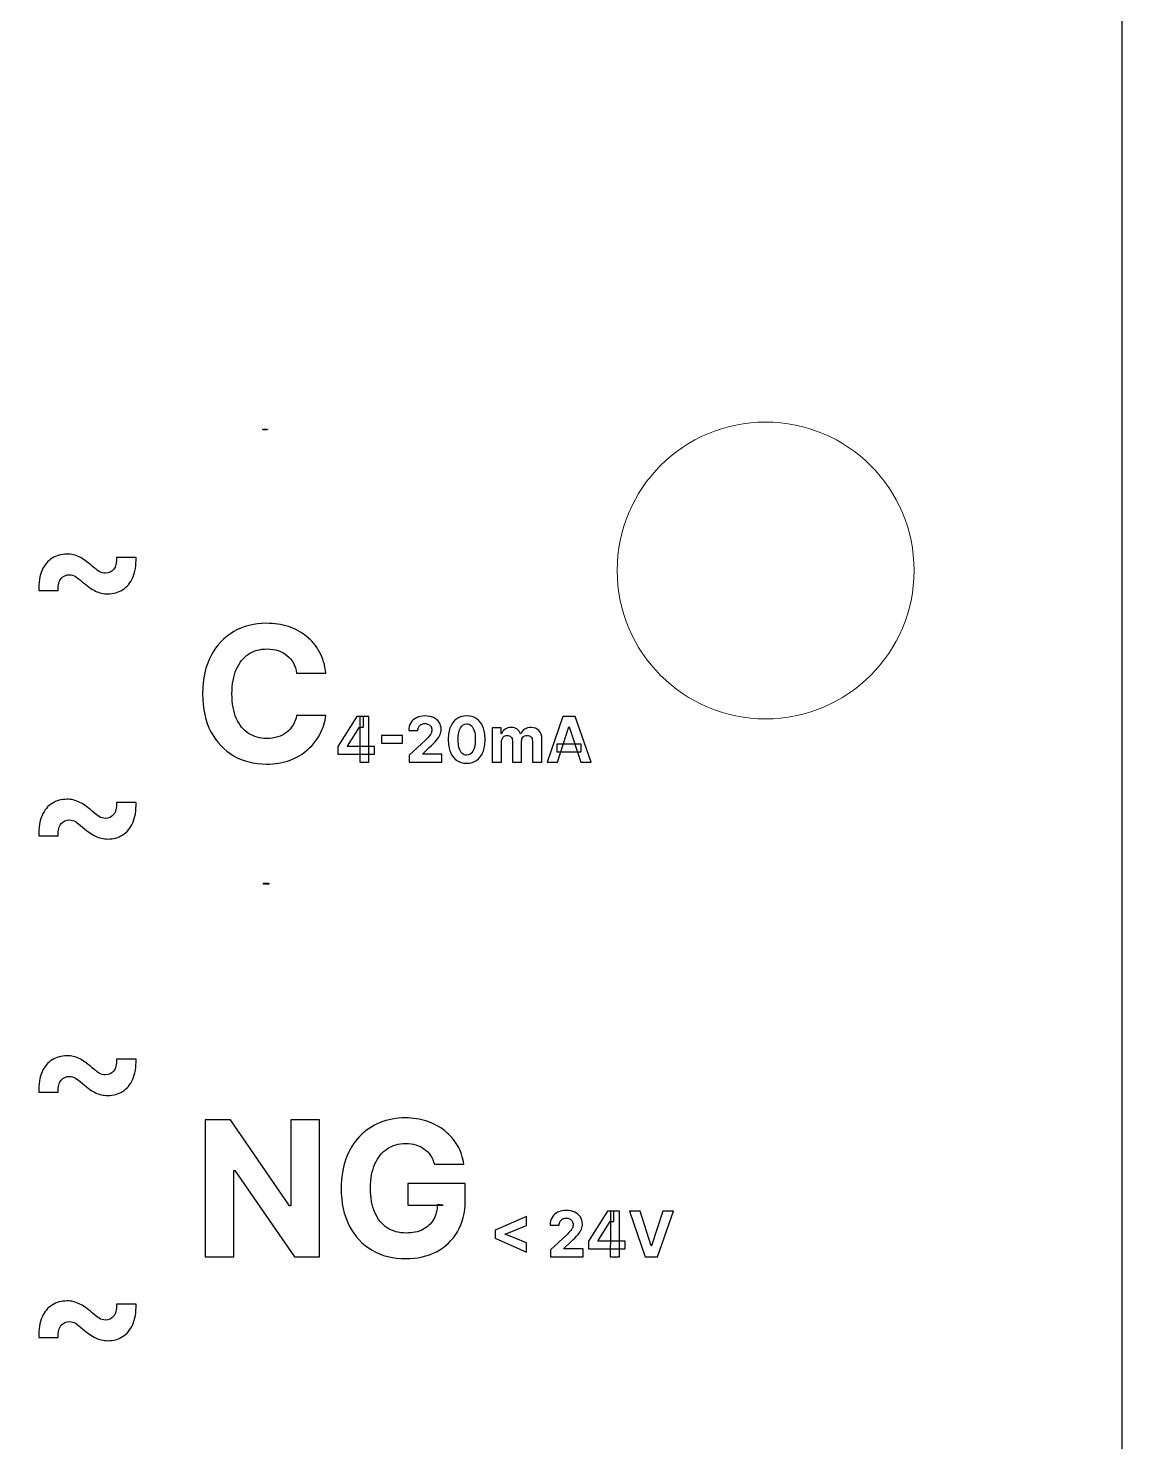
# Model space of a CAD drawing. Header units: millimetres. Extents: x -18 to 18, y -61 to 61.
# Drawn here: x 0.07 to 18.5, y -37.18 to -13.36 of the extents above; entities that cross this region are included whole.
import ezdxf

# ---------------------------------------------------------------- set-up
doc = ezdxf.new("R2010")
doc.units = ezdxf.units.MM
doc.header["$MEASUREMENT"] = 0
doc.header["$XCLIPFRAME"] = 0
doc.layers.add('Layer 1', color=7, linetype='Continuous')
picture_1 = doc.add_image_def('image1.jpg', size_in_pixel=(457, 70))
picture_2 = doc.add_image_def('image2.jpg', size_in_pixel=(379, 70))

msp = doc.modelspace()

# ---------------------------------------------------------------- linework, layer by layer
at = {"layer": 'Layer 1', "color": 2}
msp.add_open_spline([(18.4995, 61.0002), (18.4995, 61.0002), (-18.4996, 61.0002), (-18.4996, 61.0002), (-18.4996, 61.0002), (-18.4996, 61.0002), (-18.4996, -61.0002), (-18.4996, -61.0002), (-18.4996, -61.0002), (-18.4996, -61.0002), (18.4995, -61.0002), (18.4995, -61.0002), (18.4995, -61.0002), (18.4995, -61.0002), (18.4995, 61.0002), (18.4995, 61.0002)], degree=3, knots=[0, 0, 0, 0, 0.2, 0.2, 0.2, 0.2, 0.4, 0.4, 0.4, 0.4, 0.6, 0.6, 0.6, 0.6, 1, 1, 1, 1], dxfattribs=at)
at = {"layer": 'Layer 1', "lineweight": 5}
msp.add_open_spline([(18.4995, -50.17), (18.4995, -50.17), (18.4995, 50.1733), (18.4995, 50.1733)], degree=3, dxfattribs=at)
at = {"layer": 'Layer 1', "color": 7, "lineweight": 5}
msp.add_open_spline([(12.499, -24.9995), (13.8803, -24.9995), (15.0002, -23.8795), (15.0002, -22.4983), (15.0002, -22.4983), (15.0002, -21.1168), (13.8803, -19.9971), (12.499, -19.9971), (12.499, -19.9971), (11.1175, -19.9971), (9.9978, -21.1168), (9.9978, -22.4983), (9.9978, -22.4983), (9.9978, -23.8795), (11.1175, -24.9995), (12.499, -24.9995)], degree=3, knots=[0, 0, 0, 0, 0.2, 0.2, 0.2, 0.2, 0.4, 0.4, 0.4, 0.4, 0.6, 0.6, 0.6, 0.6, 1, 1, 1, 1], dxfattribs=at)
at = {"layer": 'Layer 1'}
for points, knots in [([(0.2528, -22.8373), (0.249, -22.7004), (0.267, -22.5865), (0.3069, -22.4955), (0.3069, -22.4955), (0.3474, -22.4044), (0.4038, -22.3367), (0.476, -22.2916), (0.476, -22.2916), (0.5489, -22.2457), (0.6324, -22.2228), (0.7264, -22.2228), (0.7264, -22.2228), (0.7992, -22.2228), (0.8676, -22.2383), (0.9314, -22.2689), (0.9314, -22.2689), (0.9953, -22.2989), (1.0686, -22.3505), (1.1513, -22.4235), (1.1513, -22.4235), (1.1988, -22.464), (1.2378, -22.4944), (1.2686, -22.5148), (1.2686, -22.5148), (1.2994, -22.5349), (1.3348, -22.5452), (1.3746, -22.5452), (1.3746, -22.5452), (1.4317, -22.5452), (1.478, -22.5233), (1.5133, -22.48), (1.5133, -22.48), (1.5494, -22.4355), (1.5662, -22.3684), (1.564, -22.2792), (1.564, -22.2792), (1.564, -22.2792), (1.891, -22.2792), (1.891, -22.2792), (1.891, -22.2792), (1.8948, -22.4151), (1.876, -22.5287), (1.8346, -22.6196), (1.8346, -22.6196), (1.794, -22.7107), (1.7373, -22.7791), (1.6644, -22.8249), (1.6644, -22.8249), (1.5914, -22.8697), (1.5092, -22.8924), (1.4174, -22.8924), (1.4174, -22.8924), (1.3422, -22.8924), (1.2724, -22.8768), (1.2077, -22.8451), (1.2077, -22.8451), (1.143, -22.8137), (1.0705, -22.7629), (0.9901, -22.6931), (0.9901, -22.6931), (0.9405, -22.6493), (0.9006, -22.6183), (0.8706, -22.5992), (0.8706, -22.5992), (0.8413, -22.5805), (0.807, -22.5709), (0.768, -22.5709), (0.768, -22.5709), (0.7132, -22.5709), (0.6673, -22.5917), (0.6305, -22.6331), (0.6305, -22.6331), (0.5944, -22.6736), (0.577, -22.7417), (0.5786, -22.8373), (0.5786, -22.8373), (0.5786, -22.8373), (0.2528, -22.8373), (0.2528, -22.8373)], [0, 0, 0, 0, 0.047619, 0.047619, 0.047619, 0.047619, 0.0952381, 0.0952381, 0.0952381, 0.0952381, 0.1428571, 0.1428571, 0.1428571, 0.1428571, 0.1904762, 0.1904762, 0.1904762, 0.1904762, 0.2380952, 0.2380952, 0.2380952, 0.2380952, 0.2857143, 0.2857143, 0.2857143, 0.2857143, 0.3333333, 0.3333333, 0.3333333, 0.3333333, 0.3809524, 0.3809524, 0.3809524, 0.3809524, 0.4285714, 0.4285714, 0.4285714, 0.4285714, 0.4761905, 0.4761905, 0.4761905, 0.4761905, 0.5238095, 0.5238095, 0.5238095, 0.5238095, 0.5714286, 0.5714286, 0.5714286, 0.5714286, 0.6190476, 0.6190476, 0.6190476, 0.6190476, 0.6666667, 0.6666667, 0.6666667, 0.6666667, 0.7142857, 0.7142857, 0.7142857, 0.7142857, 0.7619048, 0.7619048, 0.7619048, 0.7619048, 0.8095238, 0.8095238, 0.8095238, 0.8095238, 0.8571429, 0.8571429, 0.8571429, 0.8571429, 0.9047619, 0.9047619, 0.9047619, 0.9047619, 1, 1, 1, 1]), ([(5.0903, -24.2291), (5.0903, -24.2291), (4.5965, -24.2291), (4.5965, -24.2291), (4.5965, -24.2291), (4.5875, -24.1652), (4.5691, -24.1084), (4.5413, -24.0587), (4.5413, -24.0587), (4.5134, -24.0081), (4.4778, -23.9655), (4.4342, -23.9303), (4.4342, -23.9303), (4.3906, -23.8949), (4.3402, -23.8677), (4.2831, -23.8491), (4.2831, -23.8491), (4.2267, -23.83), (4.1654, -23.8208), (4.0993, -23.8208), (4.0993, -23.8208), (3.9798, -23.8208), (3.8757, -23.8505), (3.787, -23.9097), (3.787, -23.9097), (3.6984, -23.9683), (3.6296, -24.054), (3.5806, -24.1669), (3.5806, -24.1669), (3.5318, -24.2788), (3.5074, -24.4149), (3.5074, -24.5751), (3.5074, -24.5751), (3.5074, -24.7399), (3.5318, -24.8781), (3.5806, -24.99), (3.5806, -24.99), (3.6302, -25.1017), (3.6994, -25.1864), (3.7881, -25.2436), (3.7881, -25.2436), (3.8768, -25.3008), (3.9794, -25.3293), (4.096, -25.3293), (4.096, -25.3293), (4.1613, -25.3293), (4.2218, -25.3208), (4.2774, -25.3036), (4.2774, -25.3036), (4.3338, -25.2863), (4.3838, -25.2609), (4.4274, -25.2277), (4.4274, -25.2277), (4.471, -25.1939), (4.507, -25.1529), (4.5357, -25.1049), (4.5357, -25.1049), (4.565, -25.0569), (4.5853, -25.002), (4.5965, -24.9403), (4.5965, -24.9403), (4.5965, -24.9403), (5.0903, -24.9427), (5.0903, -24.9427), (5.0903, -24.9427), (5.0775, -25.0485), (5.0457, -25.1508), (4.9945, -25.2492), (4.9945, -25.2492), (4.9442, -25.3469), (4.8762, -25.4344), (4.7905, -25.512), (4.7905, -25.512), (4.7055, -25.5887), (4.6041, -25.6496), (4.4859, -25.6948), (4.4859, -25.6948), (4.3687, -25.7389), (4.2361, -25.7611), (4.088, -25.7611), (4.088, -25.7611), (3.8821, -25.7611), (3.698, -25.7145), (3.5356, -25.6215), (3.5356, -25.6215), (3.374, -25.5283), (3.2462, -25.3932), (3.1522, -25.2164), (3.1522, -25.2164), (3.059, -25.04), (3.0124, -24.8263), (3.0124, -24.5751), (3.0124, -24.5751), (3.0124, -24.3232), (3.0598, -24.1091), (3.1545, -23.9323), (3.1545, -23.9323), (3.2492, -23.7556), (3.3777, -23.6212), (3.5401, -23.5288), (3.5401, -23.5288), (3.7025, -23.4356), (3.8852, -23.3891), (4.088, -23.3891), (4.088, -23.3891), (4.2218, -23.3891), (4.3458, -23.4077), (4.4601, -23.4452), (4.4601, -23.4452), (4.5751, -23.4829), (4.6769, -23.5379), (4.7657, -23.6099), (4.7657, -23.6099), (4.8543, -23.6815), (4.9265, -23.7689), (4.9821, -23.8727), (4.9821, -23.8727), (5.0385, -23.9764), (5.0746, -24.0949), (5.0903, -24.2291)], [0, 0, 0, 0, 0.0322581, 0.0322581, 0.0322581, 0.0322581, 0.0645161, 0.0645161, 0.0645161, 0.0645161, 0.0967742, 0.0967742, 0.0967742, 0.0967742, 0.1290323, 0.1290323, 0.1290323, 0.1290323, 0.1612903, 0.1612903, 0.1612903, 0.1612903, 0.1935484, 0.1935484, 0.1935484, 0.1935484, 0.2258065, 0.2258065, 0.2258065, 0.2258065, 0.2580645, 0.2580645, 0.2580645, 0.2580645, 0.2903226, 0.2903226, 0.2903226, 0.2903226, 0.3225806, 0.3225806, 0.3225806, 0.3225806, 0.3548387, 0.3548387, 0.3548387, 0.3548387, 0.3870968, 0.3870968, 0.3870968, 0.3870968, 0.4193548, 0.4193548, 0.4193548, 0.4193548, 0.4516129, 0.4516129, 0.4516129, 0.4516129, 0.483871, 0.483871, 0.483871, 0.483871, 0.516129, 0.516129, 0.516129, 0.516129, 0.5483871, 0.5483871, 0.5483871, 0.5483871, 0.5806452, 0.5806452, 0.5806452, 0.5806452, 0.6129032, 0.6129032, 0.6129032, 0.6129032, 0.6451613, 0.6451613, 0.6451613, 0.6451613, 0.6774194, 0.6774194, 0.6774194, 0.6774194, 0.7096774, 0.7096774, 0.7096774, 0.7096774, 0.7419355, 0.7419355, 0.7419355, 0.7419355, 0.7741935, 0.7741935, 0.7741935, 0.7741935, 0.8064516, 0.8064516, 0.8064516, 0.8064516, 0.8387097, 0.8387097, 0.8387097, 0.8387097, 0.8709677, 0.8709677, 0.8709677, 0.8709677, 0.9032258, 0.9032258, 0.9032258, 0.9032258, 0.9354839, 0.9354839, 0.9354839, 0.9354839, 1, 1, 1, 1]), ([(5.2905, -25.5943), (5.2905, -25.5943), (5.2905, -25.4663), (5.2905, -25.4663), (5.2905, -25.4663), (5.2905, -25.4663), (5.6118, -24.96), (5.6118, -24.96), (5.6118, -24.96), (5.6118, -24.96), (5.7223, -24.96), (5.7223, -24.96), (5.7223, -24.96), (5.7223, -24.96), (5.7223, -25.1375), (5.7223, -25.1375), (5.7223, -25.1375), (5.7223, -25.1375), (5.6569, -25.1375), (5.6569, -25.1375), (5.6569, -25.1375), (5.6569, -25.1375), (5.4543, -25.4577), (5.4543, -25.4577), (5.4543, -25.4577), (5.4543, -25.4577), (5.4543, -25.4637), (5.4543, -25.4637), (5.4543, -25.4637), (5.4543, -25.4637), (5.911, -25.4637), (5.911, -25.4637), (5.911, -25.4637), (5.911, -25.4637), (5.911, -25.5943), (5.911, -25.5943), (5.911, -25.5943), (5.911, -25.5943), (5.2905, -25.5943), (5.2905, -25.5943)], [0, 0, 0, 0, 0.0909091, 0.0909091, 0.0909091, 0.0909091, 0.1818182, 0.1818182, 0.1818182, 0.1818182, 0.2727273, 0.2727273, 0.2727273, 0.2727273, 0.3636364, 0.3636364, 0.3636364, 0.3636364, 0.4545455, 0.4545455, 0.4545455, 0.4545455, 0.5454545, 0.5454545, 0.5454545, 0.5454545, 0.6363636, 0.6363636, 0.6363636, 0.6363636, 0.7272727, 0.7272727, 0.7272727, 0.7272727, 0.8181818, 0.8181818, 0.8181818, 0.8181818, 1, 1, 1, 1]), ([(5.6599, -25.7297), (5.6599, -25.7297), (5.6599, -25.5551), (5.6599, -25.5551), (5.6599, -25.5551), (5.6599, -25.5551), (5.6629, -25.4983), (5.6629, -25.4983), (5.6629, -25.4983), (5.6629, -25.4983), (5.6629, -24.96), (5.6629, -24.96), (5.6629, -24.96), (5.6629, -24.96), (5.8155, -24.96), (5.8155, -24.96), (5.8155, -24.96), (5.8155, -24.96), (5.8155, -25.7297), (5.8155, -25.7297), (5.8155, -25.7297), (5.8155, -25.7297), (5.6599, -25.7297), (5.6599, -25.7297)], [0, 0, 0, 0, 0.1428571, 0.1428571, 0.1428571, 0.1428571, 0.2857143, 0.2857143, 0.2857143, 0.2857143, 0.4285714, 0.4285714, 0.4285714, 0.4285714, 0.5714286, 0.5714286, 0.5714286, 0.5714286, 0.7142857, 0.7142857, 0.7142857, 0.7142857, 1, 1, 1, 1]), ([(6.4937, -25.7297), (6.4937, -25.7297), (6.4937, -25.6123), (6.4937, -25.6123), (6.4937, -25.6123), (6.4937, -25.6123), (6.7677, -25.3587), (6.7677, -25.3587), (6.7677, -25.3587), (6.791, -25.336), (6.8106, -25.3159), (6.8263, -25.2979), (6.8263, -25.2979), (6.8423, -25.2796), (6.8545, -25.262), (6.8629, -25.2447), (6.8629, -25.2447), (6.871, -25.2273), (6.8751, -25.2083), (6.8751, -25.1883), (6.8751, -25.1883), (6.8751, -25.1656), (6.8701, -25.1463), (6.8598, -25.1296), (6.8598, -25.1296), (6.8495, -25.1135), (6.8355, -25.1007), (6.8177, -25.0919), (6.8177, -25.0919), (6.7999, -25.0827), (6.7797, -25.0781), (6.7571, -25.0781), (6.7571, -25.0781), (6.7337, -25.0781), (6.7131, -25.0831), (6.6955, -25.0927), (6.6955, -25.0927), (6.6781, -25.1021), (6.6645, -25.1159), (6.655, -25.1336), (6.655, -25.1336), (6.6454, -25.1512), (6.6407, -25.1724), (6.6407, -25.1971), (6.6407, -25.1971), (6.6407, -25.1971), (6.4862, -25.1971), (6.4862, -25.1971), (6.4862, -25.1971), (6.4862, -25.1465), (6.4977, -25.1028), (6.5205, -25.0657), (6.5205, -25.0657), (6.5433, -25.0288), (6.5751, -25.0001), (6.6162, -24.9797), (6.6162, -24.9797), (6.6574, -24.9596), (6.7047, -24.9493), (6.7583, -24.9493), (6.7583, -24.9493), (6.8134, -24.9493), (6.8614, -24.9592), (6.9022, -24.9787), (6.9022, -24.9787), (6.9434, -24.9981), (6.9753, -25.0249), (6.9981, -25.0591), (6.9981, -25.0591), (7.0209, -25.0933), (7.0323, -25.1328), (7.0323, -25.1773), (7.0323, -25.1773), (7.0323, -25.2063), (7.0265, -25.2348), (7.015, -25.2633), (7.015, -25.2633), (7.0038, -25.2916), (6.9835, -25.3229), (6.9545, -25.3576), (6.9545, -25.3576), (6.9254, -25.3917), (6.8845, -25.4331), (6.8317, -25.4811), (6.8317, -25.4811), (6.8317, -25.4811), (6.7193, -25.5915), (6.7193, -25.5915), (6.7193, -25.5915), (6.7193, -25.5915), (6.7193, -25.5964), (6.7193, -25.5964), (6.7193, -25.5964), (6.7193, -25.5964), (7.0425, -25.5964), (7.0425, -25.5964), (7.0425, -25.5964), (7.0425, -25.5964), (7.0425, -25.7297), (7.0425, -25.7297), (7.0425, -25.7297), (7.0425, -25.7297), (6.4937, -25.7297), (6.4937, -25.7297)], [0, 0, 0, 0, 0.037037, 0.037037, 0.037037, 0.037037, 0.0740741, 0.0740741, 0.0740741, 0.0740741, 0.1111111, 0.1111111, 0.1111111, 0.1111111, 0.1481481, 0.1481481, 0.1481481, 0.1481481, 0.1851852, 0.1851852, 0.1851852, 0.1851852, 0.2222222, 0.2222222, 0.2222222, 0.2222222, 0.2592593, 0.2592593, 0.2592593, 0.2592593, 0.2962963, 0.2962963, 0.2962963, 0.2962963, 0.3333333, 0.3333333, 0.3333333, 0.3333333, 0.3703704, 0.3703704, 0.3703704, 0.3703704, 0.4074074, 0.4074074, 0.4074074, 0.4074074, 0.4444444, 0.4444444, 0.4444444, 0.4444444, 0.4814815, 0.4814815, 0.4814815, 0.4814815, 0.5185185, 0.5185185, 0.5185185, 0.5185185, 0.5555556, 0.5555556, 0.5555556, 0.5555556, 0.5925926, 0.5925926, 0.5925926, 0.5925926, 0.6296296, 0.6296296, 0.6296296, 0.6296296, 0.6666667, 0.6666667, 0.6666667, 0.6666667, 0.7037037, 0.7037037, 0.7037037, 0.7037037, 0.7407407, 0.7407407, 0.7407407, 0.7407407, 0.7777778, 0.7777778, 0.7777778, 0.7777778, 0.8148148, 0.8148148, 0.8148148, 0.8148148, 0.8518519, 0.8518519, 0.8518519, 0.8518519, 0.8888889, 0.8888889, 0.8888889, 0.8888889, 0.9259259, 0.9259259, 0.9259259, 0.9259259, 1, 1, 1, 1]), ([(7.4622, -25.7467), (7.3975, -25.7463), (7.3419, -25.7304), (7.2953, -25.6987), (7.2953, -25.6987), (7.2489, -25.6673), (7.2133, -25.6215), (7.1882, -25.5615), (7.1882, -25.5615), (7.1634, -25.5019), (7.1511, -25.4295), (7.1514, -25.3456), (7.1514, -25.3456), (7.1514, -25.2616), (7.1637, -25.19), (7.1885, -25.1311), (7.1885, -25.1311), (7.2135, -25.0717), (7.2493, -25.0267), (7.2957, -24.996), (7.2957, -24.996), (7.3422, -24.9649), (7.3977, -24.9493), (7.4622, -24.9493), (7.4622, -24.9493), (7.5265, -24.9493), (7.5819, -24.9649), (7.6282, -24.996), (7.6282, -24.996), (7.6749, -25.0269), (7.7107, -25.0721), (7.7357, -25.1315), (7.7357, -25.1315), (7.7607, -25.1903), (7.7731, -25.2616), (7.773, -25.3456), (7.773, -25.3456), (7.773, -25.4299), (7.7605, -25.5021), (7.7353, -25.5619), (7.7353, -25.5619), (7.7105, -25.6217), (7.675, -25.6676), (7.6286, -25.6991), (7.6286, -25.6991), (7.5822, -25.7308), (7.5267, -25.7467), (7.4622, -25.7467)], [0, 0, 0, 0, 0.0769231, 0.0769231, 0.0769231, 0.0769231, 0.1538462, 0.1538462, 0.1538462, 0.1538462, 0.2307692, 0.2307692, 0.2307692, 0.2307692, 0.3076923, 0.3076923, 0.3076923, 0.3076923, 0.3846154, 0.3846154, 0.3846154, 0.3846154, 0.4615385, 0.4615385, 0.4615385, 0.4615385, 0.5384615, 0.5384615, 0.5384615, 0.5384615, 0.6153846, 0.6153846, 0.6153846, 0.6153846, 0.6923077, 0.6923077, 0.6923077, 0.6923077, 0.7692308, 0.7692308, 0.7692308, 0.7692308, 0.8461538, 0.8461538, 0.8461538, 0.8461538, 1, 1, 1, 1]), ([(8.9914, -25.7297), (8.9914, -25.7297), (8.817, -25.7297), (8.817, -25.7297), (8.817, -25.7297), (8.817, -25.7297), (9.0827, -24.96), (9.0827, -24.96), (9.0827, -24.96), (9.0827, -24.96), (9.2925, -24.96), (9.2925, -24.96), (9.2925, -24.96), (9.2925, -24.96), (9.5578, -25.7297), (9.5578, -25.7297), (9.5578, -25.7297), (9.5578, -25.7297), (9.3834, -25.7297), (9.3834, -25.7297), (9.3834, -25.7297), (9.3834, -25.7297), (9.1906, -25.1356), (9.1906, -25.1356), (9.1906, -25.1356), (9.1906, -25.1356), (9.1846, -25.1356), (9.1846, -25.1356), (9.1846, -25.1356), (9.1846, -25.1356), (8.9914, -25.7297), (8.9914, -25.7297)], [0, 0, 0, 0, 0.1111111, 0.1111111, 0.1111111, 0.1111111, 0.2222222, 0.2222222, 0.2222222, 0.2222222, 0.3333333, 0.3333333, 0.3333333, 0.3333333, 0.4444444, 0.4444444, 0.4444444, 0.4444444, 0.5555556, 0.5555556, 0.5555556, 0.5555556, 0.6666667, 0.6666667, 0.6666667, 0.6666667, 0.7777778, 0.7777778, 0.7777778, 0.7777778, 1, 1, 1, 1]), ([(7.4622, -25.6116), (7.5062, -25.6116), (7.5414, -25.5893), (7.5677, -25.5452), (7.5677, -25.5452), (7.5941, -25.5008), (7.607, -25.4341), (7.6069, -25.3456), (7.6069, -25.3456), (7.6069, -25.2869), (7.6009, -25.2387), (7.5887, -25.1999), (7.5887, -25.1999), (7.577, -25.1607), (7.5602, -25.1317), (7.5385, -25.112), (7.5385, -25.112), (7.5169, -25.0927), (7.4914, -25.0827), (7.4622, -25.0827), (7.4622, -25.0827), (7.4183, -25.0827), (7.3833, -25.1047), (7.3569, -25.1487), (7.3569, -25.1487), (7.3306, -25.1924), (7.3173, -25.258), (7.3171, -25.3456), (7.3171, -25.3456), (7.3171, -25.4045), (7.323, -25.4539), (7.3347, -25.4937), (7.3347, -25.4937), (7.3467, -25.5329), (7.3637, -25.5625), (7.3854, -25.5823), (7.3854, -25.5823), (7.4073, -25.6017), (7.4329, -25.6116), (7.4622, -25.6116)], [0, 0, 0, 0, 0.0909091, 0.0909091, 0.0909091, 0.0909091, 0.1818182, 0.1818182, 0.1818182, 0.1818182, 0.2727273, 0.2727273, 0.2727273, 0.2727273, 0.3636364, 0.3636364, 0.3636364, 0.3636364, 0.4545455, 0.4545455, 0.4545455, 0.4545455, 0.5454545, 0.5454545, 0.5454545, 0.5454545, 0.6363636, 0.6363636, 0.6363636, 0.6363636, 0.7272727, 0.7272727, 0.7272727, 0.7272727, 0.8181818, 0.8181818, 0.8181818, 0.8181818, 1, 1, 1, 1]), ([(7.8905, -25.7297), (7.8905, -25.7297), (7.8905, -25.1523), (7.8905, -25.1523), (7.8905, -25.1523), (7.8905, -25.1523), (8.043, -25.1523), (8.043, -25.1523), (8.043, -25.1523), (8.043, -25.1523), (8.043, -25.2541), (8.043, -25.2541), (8.043, -25.2541), (8.043, -25.2541), (8.0498, -25.2541), (8.0498, -25.2541), (8.0498, -25.2541), (8.0618, -25.2203), (8.0818, -25.1935), (8.1099, -25.1741), (8.1099, -25.1741), (8.1379, -25.1547), (8.1715, -25.1448), (8.2106, -25.1448), (8.2106, -25.1448), (8.2502, -25.1448), (8.2839, -25.1547), (8.3118, -25.1744), (8.3118, -25.1744), (8.3395, -25.1943), (8.3581, -25.2207), (8.3674, -25.2541), (8.3674, -25.2541), (8.3674, -25.2541), (8.3734, -25.2541), (8.3734, -25.2541), (8.3734, -25.2541), (8.3851, -25.2211), (8.4065, -25.1945), (8.4373, -25.1748), (8.4373, -25.1748), (8.4683, -25.1547), (8.505, -25.1448), (8.5474, -25.1448), (8.5474, -25.1448), (8.6013, -25.1448), (8.645, -25.1621), (8.6786, -25.1963), (8.6786, -25.1963), (8.7123, -25.2305), (8.7293, -25.2789), (8.7293, -25.3413), (8.7293, -25.3413), (8.7293, -25.3413), (8.7293, -25.7297), (8.7293, -25.7297), (8.7293, -25.7297), (8.7293, -25.7297), (8.5695, -25.7297), (8.5695, -25.7297), (8.5695, -25.7297), (8.5695, -25.7297), (8.5695, -25.3731), (8.5695, -25.3731), (8.5695, -25.3731), (8.5695, -25.3409), (8.561, -25.3169), (8.5441, -25.3008), (8.5441, -25.3008), (8.527, -25.2849), (8.5057, -25.2768), (8.4801, -25.2768), (8.4801, -25.2768), (8.451, -25.2768), (8.4283, -25.286), (8.4121, -25.3047), (8.4121, -25.3047), (8.3958, -25.3229), (8.3877, -25.3469), (8.3877, -25.3769), (8.3877, -25.3769), (8.3877, -25.3769), (8.3877, -25.7297), (8.3877, -25.7297), (8.3877, -25.7297), (8.3877, -25.7297), (8.2325, -25.7297), (8.2325, -25.7297), (8.2325, -25.7297), (8.2325, -25.7297), (8.2325, -25.3696), (8.2325, -25.3696), (8.2325, -25.3696), (8.2325, -25.3413), (8.2243, -25.3188), (8.2081, -25.3019), (8.2081, -25.3019), (8.1919, -25.2852), (8.1709, -25.2768), (8.1445, -25.2768), (8.1445, -25.2768), (8.1267, -25.2768), (8.1107, -25.2813), (8.0963, -25.2901), (8.0963, -25.2901), (8.0823, -25.2989), (8.0713, -25.3113), (8.063, -25.3276), (8.063, -25.3276), (8.0547, -25.3431), (8.0506, -25.3617), (8.0506, -25.3829), (8.0506, -25.3829), (8.0506, -25.3829), (8.0506, -25.7297), (8.0506, -25.7297), (8.0506, -25.7297), (8.0506, -25.7297), (7.8905, -25.7297), (7.8905, -25.7297)], [0, 0, 0, 0, 0.0322581, 0.0322581, 0.0322581, 0.0322581, 0.0645161, 0.0645161, 0.0645161, 0.0645161, 0.0967742, 0.0967742, 0.0967742, 0.0967742, 0.1290323, 0.1290323, 0.1290323, 0.1290323, 0.1612903, 0.1612903, 0.1612903, 0.1612903, 0.1935484, 0.1935484, 0.1935484, 0.1935484, 0.2258065, 0.2258065, 0.2258065, 0.2258065, 0.2580645, 0.2580645, 0.2580645, 0.2580645, 0.2903226, 0.2903226, 0.2903226, 0.2903226, 0.3225806, 0.3225806, 0.3225806, 0.3225806, 0.3548387, 0.3548387, 0.3548387, 0.3548387, 0.3870968, 0.3870968, 0.3870968, 0.3870968, 0.4193548, 0.4193548, 0.4193548, 0.4193548, 0.4516129, 0.4516129, 0.4516129, 0.4516129, 0.483871, 0.483871, 0.483871, 0.483871, 0.516129, 0.516129, 0.516129, 0.516129, 0.5483871, 0.5483871, 0.5483871, 0.5483871, 0.5806452, 0.5806452, 0.5806452, 0.5806452, 0.6129032, 0.6129032, 0.6129032, 0.6129032, 0.6451613, 0.6451613, 0.6451613, 0.6451613, 0.6774194, 0.6774194, 0.6774194, 0.6774194, 0.7096774, 0.7096774, 0.7096774, 0.7096774, 0.7419355, 0.7419355, 0.7419355, 0.7419355, 0.7741935, 0.7741935, 0.7741935, 0.7741935, 0.8064516, 0.8064516, 0.8064516, 0.8064516, 0.8387097, 0.8387097, 0.8387097, 0.8387097, 0.8709677, 0.8709677, 0.8709677, 0.8709677, 0.9032258, 0.9032258, 0.9032258, 0.9032258, 0.9354839, 0.9354839, 0.9354839, 0.9354839, 1, 1, 1, 1]), ([(6.3805, -25.2813), (6.3805, -25.2813), (6.3805, -25.4084), (6.3805, -25.4084), (6.3805, -25.4084), (6.3805, -25.4084), (6.0295, -25.4084), (6.0295, -25.4084), (6.0295, -25.4084), (6.0295, -25.4084), (6.0295, -25.2813), (6.0295, -25.2813), (6.0295, -25.2813), (6.0295, -25.2813), (6.3805, -25.2813), (6.3805, -25.2813)], [0, 0, 0, 0, 0.2, 0.2, 0.2, 0.2, 0.4, 0.4, 0.4, 0.4, 0.6, 0.6, 0.6, 0.6, 1, 1, 1, 1]), ([(8.9805, -25.4271), (8.9805, -25.4271), (9.3923, -25.4271), (9.3923, -25.4271), (9.3923, -25.4271), (9.3923, -25.4271), (9.3923, -25.554), (9.3923, -25.554), (9.3923, -25.554), (9.3923, -25.554), (8.9805, -25.554), (8.9805, -25.554), (8.9805, -25.554), (8.9805, -25.554), (8.9805, -25.4271), (8.9805, -25.4271)], [0, 0, 0, 0, 0.2, 0.2, 0.2, 0.2, 0.4, 0.4, 0.4, 0.4, 0.6, 0.6, 0.6, 0.6, 1, 1, 1, 1]), ([(0.2528, -26.9691), (0.249, -26.8321), (0.267, -26.7183), (0.3069, -26.6272), (0.3069, -26.6272), (0.3474, -26.5361), (0.4038, -26.4684), (0.476, -26.4233), (0.476, -26.4233), (0.5489, -26.3775), (0.6324, -26.3545), (0.7264, -26.3545), (0.7264, -26.3545), (0.7992, -26.3545), (0.8676, -26.3696), (0.9314, -26.4007), (0.9314, -26.4007), (0.9953, -26.4307), (1.0686, -26.4823), (1.1513, -26.5552), (1.1513, -26.5552), (1.1988, -26.5957), (1.2378, -26.6261), (1.2686, -26.6465), (1.2686, -26.6465), (1.2994, -26.6667), (1.3348, -26.6769), (1.3746, -26.6769), (1.3746, -26.6769), (1.4317, -26.6769), (1.478, -26.6551), (1.5133, -26.6113), (1.5133, -26.6113), (1.5494, -26.5672), (1.5662, -26.5001), (1.564, -26.4109), (1.564, -26.4109), (1.564, -26.4109), (1.891, -26.4109), (1.891, -26.4109), (1.891, -26.4109), (1.8948, -26.5468), (1.876, -26.6604), (1.8346, -26.7513), (1.8346, -26.7513), (1.794, -26.8424), (1.7373, -26.9105), (1.6644, -26.9564), (1.6644, -26.9564), (1.5914, -27.0015), (1.5092, -27.0241), (1.4174, -27.0241), (1.4174, -27.0241), (1.3422, -27.0241), (1.2724, -27.0081), (1.2077, -26.9768), (1.2077, -26.9768), (1.143, -26.9451), (1.0705, -26.8945), (0.9901, -26.8244), (0.9901, -26.8244), (0.9405, -26.7811), (0.9006, -26.7496), (0.8706, -26.7309), (0.8706, -26.7309), (0.8413, -26.7123), (0.807, -26.7027), (0.768, -26.7027), (0.768, -26.7027), (0.7132, -26.7027), (0.6673, -26.7235), (0.6305, -26.7648), (0.6305, -26.7648), (0.5944, -26.8053), (0.577, -26.8735), (0.5786, -26.9691), (0.5786, -26.9691), (0.5786, -26.9691), (0.2528, -26.9691), (0.2528, -26.9691)], [0, 0, 0, 0, 0.047619, 0.047619, 0.047619, 0.047619, 0.0952381, 0.0952381, 0.0952381, 0.0952381, 0.1428571, 0.1428571, 0.1428571, 0.1428571, 0.1904762, 0.1904762, 0.1904762, 0.1904762, 0.2380952, 0.2380952, 0.2380952, 0.2380952, 0.2857143, 0.2857143, 0.2857143, 0.2857143, 0.3333333, 0.3333333, 0.3333333, 0.3333333, 0.3809524, 0.3809524, 0.3809524, 0.3809524, 0.4285714, 0.4285714, 0.4285714, 0.4285714, 0.4761905, 0.4761905, 0.4761905, 0.4761905, 0.5238095, 0.5238095, 0.5238095, 0.5238095, 0.5714286, 0.5714286, 0.5714286, 0.5714286, 0.6190476, 0.6190476, 0.6190476, 0.6190476, 0.6666667, 0.6666667, 0.6666667, 0.6666667, 0.7142857, 0.7142857, 0.7142857, 0.7142857, 0.7619048, 0.7619048, 0.7619048, 0.7619048, 0.8095238, 0.8095238, 0.8095238, 0.8095238, 0.8571429, 0.8571429, 0.8571429, 0.8571429, 0.9047619, 0.9047619, 0.9047619, 0.9047619, 1, 1, 1, 1]), ([(0.2528, -31.2913), (0.249, -31.1544), (0.267, -31.0404), (0.3069, -30.9495), (0.3069, -30.9495), (0.3474, -30.8584), (0.4038, -30.7903), (0.476, -30.7455), (0.476, -30.7455), (0.5489, -30.6996), (0.6324, -30.6767), (0.7264, -30.6767), (0.7264, -30.6767), (0.7992, -30.6767), (0.8676, -30.6919), (0.9314, -30.7229), (0.9314, -30.7229), (0.9953, -30.7529), (1.0686, -30.8044), (1.1513, -30.8775), (1.1513, -30.8775), (1.1988, -30.918), (1.2378, -30.9484), (1.2686, -30.9685), (1.2686, -30.9685), (1.2994, -30.9889), (1.3348, -30.9992), (1.3746, -30.9992), (1.3746, -30.9992), (1.4317, -30.9992), (1.478, -30.9773), (1.5133, -30.9336), (1.5133, -30.9336), (1.5494, -30.8895), (1.5662, -30.8224), (1.564, -30.7328), (1.564, -30.7328), (1.564, -30.7328), (1.891, -30.7328), (1.891, -30.7328), (1.891, -30.7328), (1.8948, -30.8689), (1.876, -30.9825), (1.8346, -31.0736), (1.8346, -31.0736), (1.794, -31.1647), (1.7373, -31.2327), (1.6644, -31.2785), (1.6644, -31.2785), (1.5914, -31.3237), (1.5092, -31.3463), (1.4174, -31.3463), (1.4174, -31.3463), (1.3422, -31.3463), (1.2724, -31.3304), (1.2077, -31.2991), (1.2077, -31.2991), (1.143, -31.2673), (1.0705, -31.2168), (0.9901, -31.1467), (0.9901, -31.1467), (0.9405, -31.1032), (0.9006, -31.0719), (0.8706, -31.0532), (0.8706, -31.0532), (0.8413, -31.0344), (0.807, -31.0249), (0.768, -31.0249), (0.768, -31.0249), (0.7132, -31.0249), (0.6673, -31.0457), (0.6305, -31.0871), (0.6305, -31.0871), (0.5944, -31.1276), (0.577, -31.1957), (0.5786, -31.2913), (0.5786, -31.2913), (0.5786, -31.2913), (0.2528, -31.2913), (0.2528, -31.2913)], [0, 0, 0, 0, 0.047619, 0.047619, 0.047619, 0.047619, 0.0952381, 0.0952381, 0.0952381, 0.0952381, 0.1428571, 0.1428571, 0.1428571, 0.1428571, 0.1904762, 0.1904762, 0.1904762, 0.1904762, 0.2380952, 0.2380952, 0.2380952, 0.2380952, 0.2857143, 0.2857143, 0.2857143, 0.2857143, 0.3333333, 0.3333333, 0.3333333, 0.3333333, 0.3809524, 0.3809524, 0.3809524, 0.3809524, 0.4285714, 0.4285714, 0.4285714, 0.4285714, 0.4761905, 0.4761905, 0.4761905, 0.4761905, 0.5238095, 0.5238095, 0.5238095, 0.5238095, 0.5714286, 0.5714286, 0.5714286, 0.5714286, 0.6190476, 0.6190476, 0.6190476, 0.6190476, 0.6666667, 0.6666667, 0.6666667, 0.6666667, 0.7142857, 0.7142857, 0.7142857, 0.7142857, 0.7619048, 0.7619048, 0.7619048, 0.7619048, 0.8095238, 0.8095238, 0.8095238, 0.8095238, 0.8571429, 0.8571429, 0.8571429, 0.8571429, 0.9047619, 0.9047619, 0.9047619, 0.9047619, 1, 1, 1, 1]), ([(4.9843, -31.7552), (4.9843, -31.7552), (4.9843, -34.0643), (4.9843, -34.0643), (4.9843, -34.0643), (4.9843, -34.0643), (4.5627, -34.0643), (4.5627, -34.0643), (4.5627, -34.0643), (4.5627, -34.0643), (3.5581, -32.6109), (3.5581, -32.6109), (3.5581, -32.6109), (3.5581, -32.6109), (3.5412, -32.6109), (3.5412, -32.6109), (3.5412, -32.6109), (3.5412, -32.6109), (3.5412, -34.0643), (3.5412, -34.0643), (3.5412, -34.0643), (3.5412, -34.0643), (3.053, -34.0643), (3.053, -34.0643), (3.053, -34.0643), (3.053, -34.0643), (3.053, -31.7552), (3.053, -31.7552), (3.053, -31.7552), (3.053, -31.7552), (3.4814, -31.7552), (3.4814, -31.7552), (3.4814, -31.7552), (3.4814, -31.7552), (4.4781, -33.2075), (4.4781, -33.2075), (4.4781, -33.2075), (4.4781, -33.2075), (4.4985, -33.2075), (4.4985, -33.2075), (4.4985, -33.2075), (4.4985, -33.2075), (4.4985, -31.7552), (4.4985, -31.7552), (4.4985, -31.7552), (4.4985, -31.7552), (4.9843, -31.7552), (4.9843, -31.7552)], [0, 0, 0, 0, 0.0769231, 0.0769231, 0.0769231, 0.0769231, 0.1538462, 0.1538462, 0.1538462, 0.1538462, 0.2307692, 0.2307692, 0.2307692, 0.2307692, 0.3076923, 0.3076923, 0.3076923, 0.3076923, 0.3846154, 0.3846154, 0.3846154, 0.3846154, 0.4615385, 0.4615385, 0.4615385, 0.4615385, 0.5384615, 0.5384615, 0.5384615, 0.5384615, 0.6153846, 0.6153846, 0.6153846, 0.6153846, 0.6923077, 0.6923077, 0.6923077, 0.6923077, 0.7692308, 0.7692308, 0.7692308, 0.7692308, 0.8461538, 0.8461538, 0.8461538, 0.8461538, 1, 1, 1, 1]), ([(6.9189, -32.5015), (6.903, -32.4465), (6.8809, -32.3981), (6.8523, -32.3561), (6.8523, -32.3561), (6.8238, -32.3132), (6.7889, -32.2772), (6.7475, -32.2479), (6.7475, -32.2479), (6.7069, -32.2179), (6.6603, -32.1951), (6.6077, -32.1792), (6.6077, -32.1792), (6.5558, -32.1633), (6.4983, -32.1556), (6.4351, -32.1556), (6.4351, -32.1556), (6.3171, -32.1556), (6.2134, -32.1848), (6.1239, -32.2433), (6.1239, -32.2433), (6.0353, -32.3019), (5.9661, -32.3872), (5.9165, -32.4995), (5.9165, -32.4995), (5.8669, -32.6105), (5.8421, -32.7467), (5.8421, -32.9072), (5.8421, -32.9072), (5.8421, -33.0681), (5.8665, -33.2049), (5.9154, -33.3179), (5.9154, -33.3179), (5.9642, -33.4304), (6.0334, -33.5164), (6.1229, -33.5761), (6.1229, -33.5761), (6.2123, -33.6347), (6.3179, -33.6639), (6.4397, -33.6639), (6.4397, -33.6639), (6.5502, -33.6639), (6.6445, -33.6445), (6.7227, -33.6053), (6.7227, -33.6053), (6.8015, -33.5655), (6.8617, -33.5095), (6.903, -33.4375), (6.903, -33.4375), (6.9451, -33.3651), (6.9662, -33.2797), (6.9662, -33.1813), (6.9662, -33.1813), (6.9662, -33.1813), (7.0654, -33.1961), (7.0654, -33.1961), (7.0654, -33.1961), (7.0654, -33.1961), (6.4701, -33.1961), (6.4701, -33.1961), (6.4701, -33.1961), (6.4701, -33.1961), (6.4701, -32.8285), (6.4701, -32.8285), (6.4701, -32.8285), (6.4701, -32.8285), (7.4363, -32.8285), (7.4363, -32.8285), (7.4363, -32.8285), (7.4363, -32.8285), (7.4363, -33.1192), (7.4363, -33.1192), (7.4363, -33.1192), (7.4363, -33.3224), (7.3935, -33.4967), (7.3078, -33.6424), (7.3078, -33.6424), (7.2222, -33.7873), (7.1042, -33.8996), (6.9538, -33.9785), (6.9538, -33.9785), (6.8034, -34.0565), (6.6314, -34.0957), (6.4374, -34.0957), (6.4374, -34.0957), (6.2209, -34.0957), (6.0307, -34.0481), (5.8669, -33.9525), (5.8669, -33.9525), (5.703, -33.8561), (5.5753, -33.72), (5.4835, -33.5433), (5.4835, -33.5433), (5.3926, -33.3659), (5.3471, -33.1556), (5.3471, -32.9117), (5.3471, -32.9117), (5.3471, -32.7248), (5.3742, -32.558), (5.4283, -32.4112), (5.4283, -32.4112), (5.4831, -32.2641), (5.5598, -32.1393), (5.6583, -32.0371), (5.6583, -32.0371), (5.7567, -31.9348), (5.8714, -31.8571), (6.0022, -31.8039), (6.0022, -31.8039), (6.133, -31.7503), (6.2747, -31.7237), (6.4273, -31.7237), (6.4273, -31.7237), (6.5581, -31.7237), (6.6798, -31.7428), (6.7926, -31.7813), (6.7926, -31.7813), (6.9053, -31.8187), (7.0053, -31.872), (7.0925, -31.9411), (7.0925, -31.9411), (7.1805, -32.0103), (7.2522, -32.0928), (7.3078, -32.188), (7.3078, -32.188), (7.3634, -32.2828), (7.3991, -32.3872), (7.415, -32.5015), (7.415, -32.5015), (7.415, -32.5015), (6.9189, -32.5015), (6.9189, -32.5015)], [0, 0, 0, 0, 0.0294118, 0.0294118, 0.0294118, 0.0294118, 0.0588235, 0.0588235, 0.0588235, 0.0588235, 0.0882353, 0.0882353, 0.0882353, 0.0882353, 0.1176471, 0.1176471, 0.1176471, 0.1176471, 0.1470588, 0.1470588, 0.1470588, 0.1470588, 0.1764706, 0.1764706, 0.1764706, 0.1764706, 0.2058824, 0.2058824, 0.2058824, 0.2058824, 0.2352941, 0.2352941, 0.2352941, 0.2352941, 0.2647059, 0.2647059, 0.2647059, 0.2647059, 0.2941176, 0.2941176, 0.2941176, 0.2941176, 0.3235294, 0.3235294, 0.3235294, 0.3235294, 0.3529412, 0.3529412, 0.3529412, 0.3529412, 0.3823529, 0.3823529, 0.3823529, 0.3823529, 0.4117647, 0.4117647, 0.4117647, 0.4117647, 0.4411765, 0.4411765, 0.4411765, 0.4411765, 0.4705882, 0.4705882, 0.4705882, 0.4705882, 0.5, 0.5, 0.5, 0.5, 0.5294118, 0.5294118, 0.5294118, 0.5294118, 0.5588235, 0.5588235, 0.5588235, 0.5588235, 0.5882353, 0.5882353, 0.5882353, 0.5882353, 0.6176471, 0.6176471, 0.6176471, 0.6176471, 0.6470588, 0.6470588, 0.6470588, 0.6470588, 0.6764706, 0.6764706, 0.6764706, 0.6764706, 0.7058824, 0.7058824, 0.7058824, 0.7058824, 0.7352941, 0.7352941, 0.7352941, 0.7352941, 0.7647059, 0.7647059, 0.7647059, 0.7647059, 0.7941176, 0.7941176, 0.7941176, 0.7941176, 0.8235294, 0.8235294, 0.8235294, 0.8235294, 0.8529412, 0.8529412, 0.8529412, 0.8529412, 0.8823529, 0.8823529, 0.8823529, 0.8823529, 0.9117647, 0.9117647, 0.9117647, 0.9117647, 0.9411765, 0.9411765, 0.9411765, 0.9411765, 1, 1, 1, 1]), ([(8.8739, -34.0643), (8.8739, -34.0643), (8.8739, -33.9468), (8.8739, -33.9468), (8.8739, -33.9468), (8.8739, -33.9468), (9.1479, -33.6932), (9.1479, -33.6932), (9.1479, -33.6932), (9.1713, -33.6707), (9.1909, -33.6505), (9.2066, -33.6325), (9.2066, -33.6325), (9.2226, -33.6141), (9.2349, -33.5965), (9.243, -33.5792), (9.243, -33.5792), (9.2513, -33.562), (9.2555, -33.5429), (9.2555, -33.5224), (9.2555, -33.5224), (9.2555, -33.5003), (9.2503, -33.4805), (9.2401, -33.4643), (9.2401, -33.4643), (9.2298, -33.4477), (9.2158, -33.4353), (9.1979, -33.4265), (9.1979, -33.4265), (9.1802, -33.4173), (9.1601, -33.4128), (9.1374, -33.4128), (9.1374, -33.4128), (9.1139, -33.4128), (9.0934, -33.4177), (9.0758, -33.4272), (9.0758, -33.4272), (9.0583, -33.4367), (9.0447, -33.4505), (9.0353, -33.4681), (9.0353, -33.4681), (9.0257, -33.4857), (9.021, -33.5069), (9.021, -33.5316), (9.021, -33.5316), (9.021, -33.5316), (8.8665, -33.5316), (8.8665, -33.5316), (8.8665, -33.5316), (8.8665, -33.4812), (8.8779, -33.4375), (8.9007, -33.4004), (8.9007, -33.4004), (8.9235, -33.3633), (8.9554, -33.3348), (8.9965, -33.3143), (8.9965, -33.3143), (9.0377, -33.2943), (9.085, -33.284), (9.1386, -33.284), (9.1386, -33.284), (9.1937, -33.284), (9.2417, -33.2939), (9.2826, -33.3132), (9.2826, -33.3132), (9.3237, -33.3327), (9.3555, -33.3595), (9.3783, -33.3937), (9.3783, -33.3937), (9.4011, -33.4279), (9.4126, -33.4675), (9.4126, -33.5119), (9.4126, -33.5119), (9.4126, -33.5408), (9.4067, -33.5693), (9.3953, -33.5976), (9.3953, -33.5976), (9.3841, -33.6261), (9.3638, -33.6576), (9.3347, -33.6921), (9.3347, -33.6921), (9.3057, -33.7264), (9.2647, -33.7676), (9.2119, -33.8156), (9.2119, -33.8156), (9.2119, -33.8156), (9.0995, -33.926), (9.0995, -33.926), (9.0995, -33.926), (9.0995, -33.926), (9.0995, -33.9309), (9.0995, -33.9309), (9.0995, -33.9309), (9.0995, -33.9309), (9.4227, -33.9309), (9.4227, -33.9309), (9.4227, -33.9309), (9.4227, -33.9309), (9.4227, -34.0643), (9.4227, -34.0643), (9.4227, -34.0643), (9.4227, -34.0643), (8.8739, -34.0643), (8.8739, -34.0643)], [0, 0, 0, 0, 0.037037, 0.037037, 0.037037, 0.037037, 0.0740741, 0.0740741, 0.0740741, 0.0740741, 0.1111111, 0.1111111, 0.1111111, 0.1111111, 0.1481481, 0.1481481, 0.1481481, 0.1481481, 0.1851852, 0.1851852, 0.1851852, 0.1851852, 0.2222222, 0.2222222, 0.2222222, 0.2222222, 0.2592593, 0.2592593, 0.2592593, 0.2592593, 0.2962963, 0.2962963, 0.2962963, 0.2962963, 0.3333333, 0.3333333, 0.3333333, 0.3333333, 0.3703704, 0.3703704, 0.3703704, 0.3703704, 0.4074074, 0.4074074, 0.4074074, 0.4074074, 0.4444444, 0.4444444, 0.4444444, 0.4444444, 0.4814815, 0.4814815, 0.4814815, 0.4814815, 0.5185185, 0.5185185, 0.5185185, 0.5185185, 0.5555556, 0.5555556, 0.5555556, 0.5555556, 0.5925926, 0.5925926, 0.5925926, 0.5925926, 0.6296296, 0.6296296, 0.6296296, 0.6296296, 0.6666667, 0.6666667, 0.6666667, 0.6666667, 0.7037037, 0.7037037, 0.7037037, 0.7037037, 0.7407407, 0.7407407, 0.7407407, 0.7407407, 0.7777778, 0.7777778, 0.7777778, 0.7777778, 0.8148148, 0.8148148, 0.8148148, 0.8148148, 0.8518519, 0.8518519, 0.8518519, 0.8518519, 0.8888889, 0.8888889, 0.8888889, 0.8888889, 0.9259259, 0.9259259, 0.9259259, 0.9259259, 1, 1, 1, 1]), ([(9.5125, -33.9288), (9.5125, -33.9288), (9.5125, -33.8008), (9.5125, -33.8008), (9.5125, -33.8008), (9.5125, -33.8008), (9.8338, -33.2945), (9.8338, -33.2945), (9.8338, -33.2945), (9.8338, -33.2945), (9.9443, -33.2945), (9.9443, -33.2945), (9.9443, -33.2945), (9.9443, -33.2945), (9.9443, -33.472), (9.9443, -33.472), (9.9443, -33.472), (9.9443, -33.472), (9.8789, -33.472), (9.8789, -33.472), (9.8789, -33.472), (9.8789, -33.472), (9.6763, -33.7923), (9.6763, -33.7923), (9.6763, -33.7923), (9.6763, -33.7923), (9.6763, -33.7983), (9.6763, -33.7983), (9.6763, -33.7983), (9.6763, -33.7983), (10.133, -33.7983), (10.133, -33.7983), (10.133, -33.7983), (10.133, -33.7983), (10.133, -33.9288), (10.133, -33.9288), (10.133, -33.9288), (10.133, -33.9288), (9.5125, -33.9288), (9.5125, -33.9288)], [0, 0, 0, 0, 0.0909091, 0.0909091, 0.0909091, 0.0909091, 0.1818182, 0.1818182, 0.1818182, 0.1818182, 0.2727273, 0.2727273, 0.2727273, 0.2727273, 0.3636364, 0.3636364, 0.3636364, 0.3636364, 0.4545455, 0.4545455, 0.4545455, 0.4545455, 0.5454545, 0.5454545, 0.5454545, 0.5454545, 0.6363636, 0.6363636, 0.6363636, 0.6363636, 0.7272727, 0.7272727, 0.7272727, 0.7272727, 0.8181818, 0.8181818, 0.8181818, 0.8181818, 1, 1, 1, 1]), ([(9.8819, -34.0643), (9.8819, -34.0643), (9.8819, -33.8897), (9.8819, -33.8897), (9.8819, -33.8897), (9.8819, -33.8897), (9.8849, -33.8329), (9.8849, -33.8329), (9.8849, -33.8329), (9.8849, -33.8329), (9.8849, -33.2945), (9.8849, -33.2945), (9.8849, -33.2945), (9.8849, -33.2945), (10.0375, -33.2945), (10.0375, -33.2945), (10.0375, -33.2945), (10.0375, -33.2945), (10.0375, -34.0643), (10.0375, -34.0643), (10.0375, -34.0643), (10.0375, -34.0643), (9.8819, -34.0643), (9.8819, -34.0643)], [0, 0, 0, 0, 0.1428571, 0.1428571, 0.1428571, 0.1428571, 0.2857143, 0.2857143, 0.2857143, 0.2857143, 0.4285714, 0.4285714, 0.4285714, 0.4285714, 0.5714286, 0.5714286, 0.5714286, 0.5714286, 0.7142857, 0.7142857, 0.7142857, 0.7142857, 1, 1, 1, 1]), ([(10.385, -33.2945), (10.385, -33.2945), (10.571, -33.8791), (10.571, -33.8791), (10.571, -33.8791), (10.571, -33.8791), (10.5781, -33.8791), (10.5781, -33.8791), (10.5781, -33.8791), (10.5781, -33.8791), (10.7645, -33.2945), (10.7645, -33.2945), (10.7645, -33.2945), (10.7645, -33.2945), (10.9449, -33.2945), (10.9449, -33.2945), (10.9449, -33.2945), (10.9449, -33.2945), (10.6795, -34.0643), (10.6795, -34.0643), (10.6795, -34.0643), (10.6795, -34.0643), (10.4698, -34.0643), (10.4698, -34.0643), (10.4698, -34.0643), (10.4698, -34.0643), (10.2042, -33.2945), (10.2042, -33.2945), (10.2042, -33.2945), (10.2042, -33.2945), (10.385, -33.2945), (10.385, -33.2945)], [0, 0, 0, 0, 0.1111111, 0.1111111, 0.1111111, 0.1111111, 0.2222222, 0.2222222, 0.2222222, 0.2222222, 0.3333333, 0.3333333, 0.3333333, 0.3333333, 0.4444444, 0.4444444, 0.4444444, 0.4444444, 0.5555556, 0.5555556, 0.5555556, 0.5555556, 0.6666667, 0.6666667, 0.6666667, 0.6666667, 0.7777778, 0.7777778, 0.7777778, 0.7777778, 1, 1, 1, 1]), ([(7.9425, -33.7504), (7.9425, -33.7504), (7.9425, -33.618), (7.9425, -33.618), (7.9425, -33.618), (7.9425, -33.618), (8.4715, -33.3852), (8.4715, -33.3852), (8.4715, -33.3852), (8.4715, -33.3852), (8.4715, -33.5373), (8.4715, -33.5373), (8.4715, -33.5373), (8.4715, -33.5373), (8.1093, -33.6827), (8.1093, -33.6827), (8.1093, -33.6827), (8.1093, -33.6827), (8.1142, -33.6748), (8.1142, -33.6748), (8.1142, -33.6748), (8.1142, -33.6748), (8.1142, -33.6936), (8.1142, -33.6936), (8.1142, -33.6936), (8.1142, -33.6936), (8.1093, -33.6857), (8.1093, -33.6857), (8.1093, -33.6857), (8.1093, -33.6857), (8.4715, -33.8312), (8.4715, -33.8312), (8.4715, -33.8312), (8.4715, -33.8312), (8.4715, -33.9836), (8.4715, -33.9836), (8.4715, -33.9836), (8.4715, -33.9836), (7.9425, -33.7504), (7.9425, -33.7504)], [0, 0, 0, 0, 0.0909091, 0.0909091, 0.0909091, 0.0909091, 0.1818182, 0.1818182, 0.1818182, 0.1818182, 0.2727273, 0.2727273, 0.2727273, 0.2727273, 0.3636364, 0.3636364, 0.3636364, 0.3636364, 0.4545455, 0.4545455, 0.4545455, 0.4545455, 0.5454545, 0.5454545, 0.5454545, 0.5454545, 0.6363636, 0.6363636, 0.6363636, 0.6363636, 0.7272727, 0.7272727, 0.7272727, 0.7272727, 0.8181818, 0.8181818, 0.8181818, 0.8181818, 1, 1, 1, 1]), ([(0.2528, -35.4225), (0.249, -35.286), (0.267, -35.172), (0.3069, -35.0811), (0.3069, -35.0811), (0.3474, -34.99), (0.4038, -34.9219), (0.476, -34.8771), (0.476, -34.8771), (0.5489, -34.8312), (0.6324, -34.8083), (0.7264, -34.8083), (0.7264, -34.8083), (0.7992, -34.8083), (0.8676, -34.8235), (0.9314, -34.8545), (0.9314, -34.8545), (0.9953, -34.8845), (1.0686, -34.936), (1.1513, -35.0087), (1.1513, -35.0087), (1.1988, -35.0496), (1.2378, -35.08), (1.2686, -35.1001), (1.2686, -35.1001), (1.2994, -35.1205), (1.3348, -35.1308), (1.3746, -35.1308), (1.3746, -35.1308), (1.4317, -35.1308), (1.478, -35.1089), (1.5133, -35.0652), (1.5133, -35.0652), (1.5494, -35.0211), (1.5662, -34.954), (1.564, -34.8644), (1.564, -34.8644), (1.564, -34.8644), (1.891, -34.8644), (1.891, -34.8644), (1.891, -34.8644), (1.8948, -35.0005), (1.876, -35.1141), (1.8346, -35.2052), (1.8346, -35.2052), (1.794, -35.2959), (1.7373, -35.3643), (1.6644, -35.4101), (1.6644, -35.4101), (1.5914, -35.4553), (1.5092, -35.4779), (1.4174, -35.4779), (1.4174, -35.4779), (1.3422, -35.4779), (1.2724, -35.462), (1.2077, -35.4307), (1.2077, -35.4307), (1.143, -35.3989), (1.0705, -35.3484), (0.9901, -35.2783), (0.9901, -35.2783), (0.9405, -35.2348), (0.9006, -35.2035), (0.8706, -35.1848), (0.8706, -35.1848), (0.8413, -35.166), (0.807, -35.1565), (0.768, -35.1565), (0.768, -35.1565), (0.7132, -35.1565), (0.6673, -35.1773), (0.6305, -35.2187), (0.6305, -35.2187), (0.5944, -35.2592), (0.577, -35.3272), (0.5786, -35.4225), (0.5786, -35.4225), (0.5786, -35.4225), (0.2528, -35.4225), (0.2528, -35.4225)], [0, 0, 0, 0, 0.047619, 0.047619, 0.047619, 0.047619, 0.0952381, 0.0952381, 0.0952381, 0.0952381, 0.1428571, 0.1428571, 0.1428571, 0.1428571, 0.1904762, 0.1904762, 0.1904762, 0.1904762, 0.2380952, 0.2380952, 0.2380952, 0.2380952, 0.2857143, 0.2857143, 0.2857143, 0.2857143, 0.3333333, 0.3333333, 0.3333333, 0.3333333, 0.3809524, 0.3809524, 0.3809524, 0.3809524, 0.4285714, 0.4285714, 0.4285714, 0.4285714, 0.4761905, 0.4761905, 0.4761905, 0.4761905, 0.5238095, 0.5238095, 0.5238095, 0.5238095, 0.5714286, 0.5714286, 0.5714286, 0.5714286, 0.6190476, 0.6190476, 0.6190476, 0.6190476, 0.6666667, 0.6666667, 0.6666667, 0.6666667, 0.7142857, 0.7142857, 0.7142857, 0.7142857, 0.7619048, 0.7619048, 0.7619048, 0.7619048, 0.8095238, 0.8095238, 0.8095238, 0.8095238, 0.8571429, 0.8571429, 0.8571429, 0.8571429, 0.9047619, 0.9047619, 0.9047619, 0.9047619, 1, 1, 1, 1])]:
    msp.add_open_spline(points, degree=3, knots=knots, dxfattribs=at)

# ---------------------------------------------------------------- pictures from other files: only their frames are drawn
image = msp.add_image(picture_2, insert=(3.9626, -21.3779), size_in_units=(5.2639, 0.9722), dxfattribs=at)
image.set_boundary_path([(3.963, -21.378), (9.232, -20.402)])
image.dxf.flags = 3
image = msp.add_image(picture_1, insert=(3.9765, -29.1389), size_in_units=(6.3472, 0.9722), dxfattribs=at)
image.set_boundary_path([(3.977, -29.139), (10.327, -28.163)])
image.dxf.flags = 3

doc.saveas('drawing.dxf')
